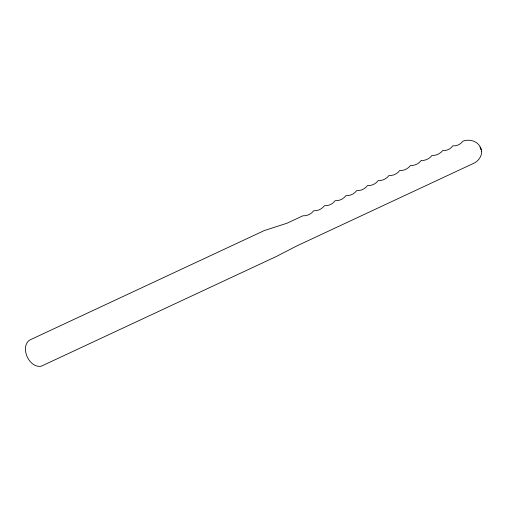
<?xml version="1.0" encoding="UTF-8"?>
<svg xmlns="http://www.w3.org/2000/svg" width="507" height="507" viewBox="0 0 507 507"><rect width="100%" height="100%" fill="white"/><g stroke="black" fill="none" stroke-linecap="round" stroke-linejoin="round"><path stroke-width="0.76" d="M481.65 151.72C481.72 156.251 478.773 160.294 475.078 162.665L297.349 245.673L276.264 256.51L41.27 366.2C29.431 368.488 19.767 347.827 29.279 340.26L264.28 230.571L287.051 223.2L302.888 215.798C307.02 216.071 311.197 214.106 313.643 210.773C317.775 211.045 321.951 209.074 324.398 205.741C328.53 206.013 332.706 204.042 335.159 200.709C339.291 200.987 343.467 199.017 345.913 195.683C350.045 195.956 354.222 193.985 356.668 190.651C360.8 190.924 364.983 188.959 367.429 185.619C371.561 185.898 375.738 183.927 378.184 180.593C382.316 180.866 386.492 178.895 388.939 175.561C393.071 175.834 397.254 173.869 399.7 170.536C403.826 170.815 408.021 168.844 410.455 165.504C414.58 165.789 418.776 163.812 421.209 160.472C425.335 160.757 429.53 158.78 431.97 155.446C436.09 155.693 440.26 153.767 442.788 150.509C446.629 150.921 450.615 149.045 452.776 145.845C456.611 146.238 460.584 144.387 462.796 141.238C469.913 138.436 479.286 141.523 481.162 149.521L480.078 147.15L481.441 150.059L481.65 151.72"/></g></svg>
